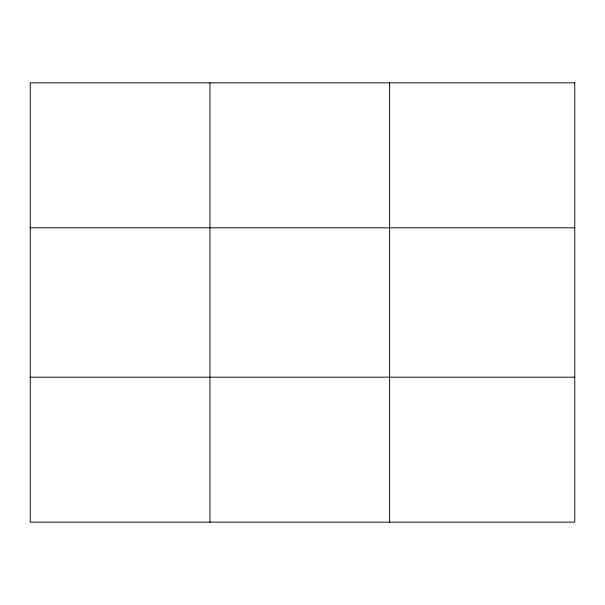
<?xml version="1.0" encoding="UTF-8"?>
<svg xmlns="http://www.w3.org/2000/svg" width="605" height="605" viewBox="0 0 605 605"><rect width="100%" height="100%" fill="white"/><g stroke="black" fill="none" stroke-linecap="round" stroke-linejoin="round"><path stroke-width="0.91" d="M209.935 522.16L209.935 82.84M389.62 522.16L389.62 82.84M30.25 227.813L574.75 227.813M30.25 377.187L574.75 377.187M574.75 82.84L574.75 522.16L30.25 522.16L30.25 82.84L574.75 82.84"/></g></svg>
